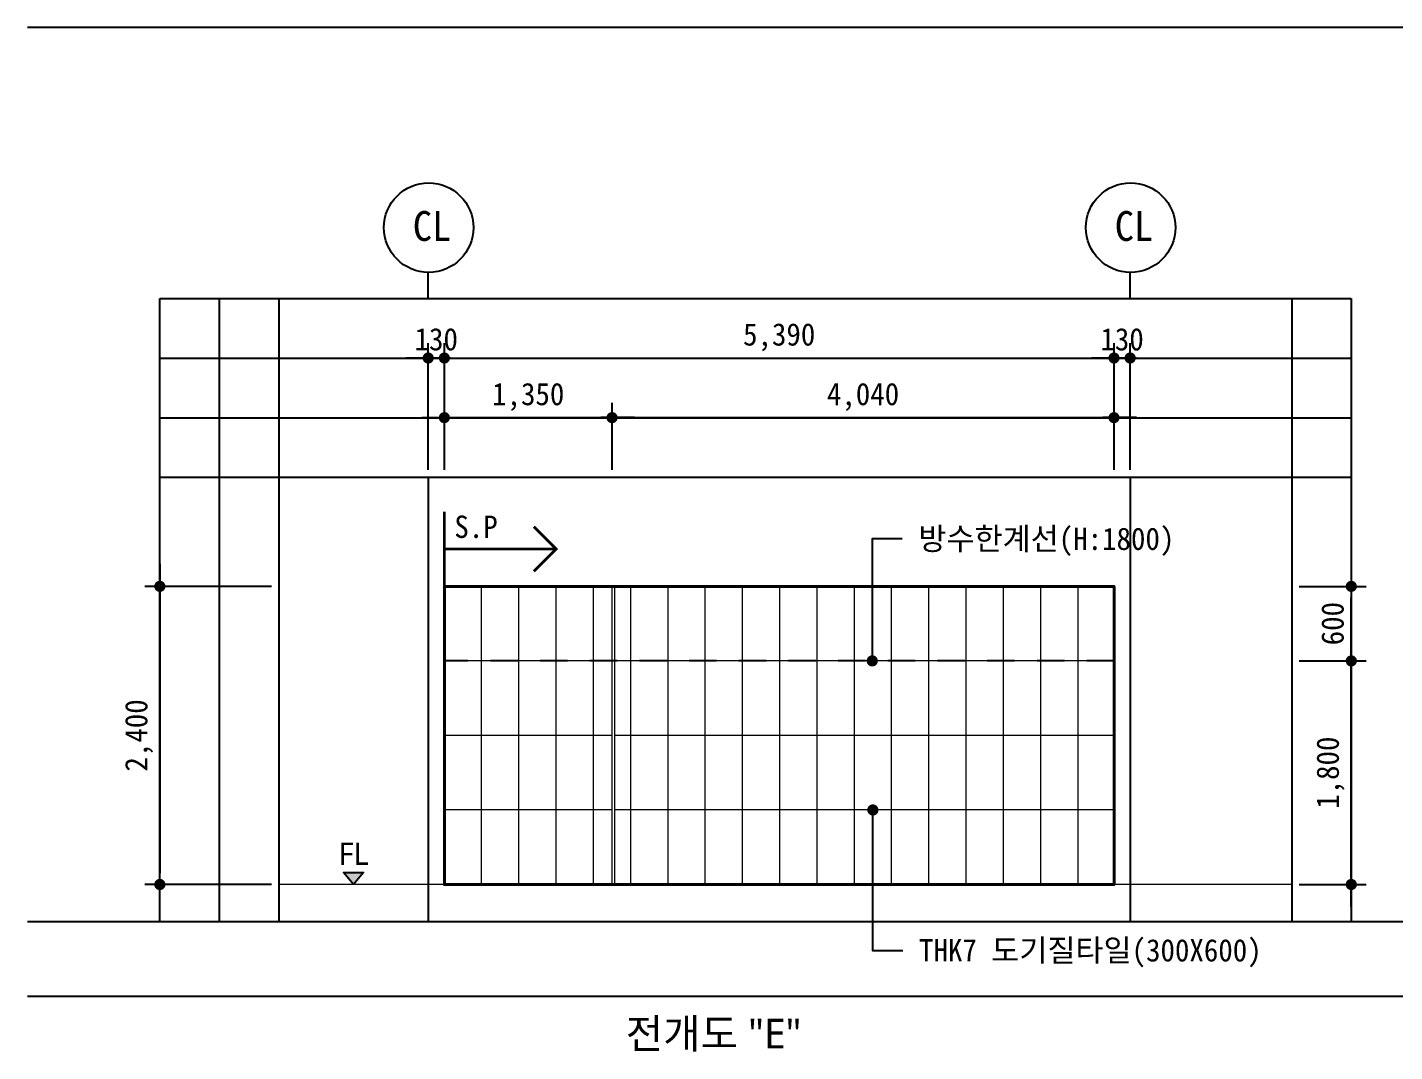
# Model space of a CAD drawing. Header units: millimetres. Extents: x -423835 to -174325, y -1379898 to -1311126.
# Drawn here: x -423835 to -412830, y -1335938 to -1327692 of the extents above; entities that cross this region are included whole.
import ezdxf
from ezdxf.enums import TextEntityAlignment as Align

# ---------------------------------------------------------------- set-up
doc = ezdxf.new("R2010")
doc.units = ezdxf.units.MM
doc.header["$LTSCALE"] = 100
doc.header["$MEASUREMENT"] = 0
doc.header["$PDSIZE"] = -10
doc.linetypes.add('HID', pattern=[2, 1.1, -0.9])
doc.layers.get('0').update_dxf_attribs({"linetype": 'CONTINUOUS'})
doc.layers.get('Defpoints').update_dxf_attribs({"color": 153, "linetype": 'CONTINUOUS'})
for name, color, linetype, lineweight in [('A-AXIS-BUBL', 7, 'CONTINUOUS', 25), ('A-ELEV-LIN1', 2, 'CONTINUOUS', 40), ('A-MKXS-TEXT1', 3, 'CONTINUOUS', 25), ('A-WAXK-PATT', 8, 'CONTINUOUS', 18), ('A-WAXM-CUBI', 6, 'CONTINUOUS', 20), ('A-XXXX-FIN2', 6, 'CONTINUOUS', 20), ('A-XXXX-SYMB', 7, 'CONTINUOUS', 25), ('A-XXXX-TXT2', 3, 'CONTINUOUS', 25)]:
    doc.layers.add(name, color=color, linetype=linetype, lineweight=lineweight)
for name, color, linetype in [('A-DIMS', 7, 'CONTINUOUS'), ('A-MKXS-LEAD', 7, 'CONTINUOUS'), ('AA-AXIS-LINE-1', 1, 'CONTINUOUS'), ('IN-F-PAT', 8, 'CONTINUOUS'), ('IN-TEXT-FIN', 3, 'CONTINUOUS'), ('방수', 7, 'HID')]:
    doc.layers.add(name, color=color, linetype=linetype)
doc.styles.add('HY울릉도L', font='')
doc.styles.add('돋움체', font='')
doc.styles.add('맑은 고딕', font='malgun.ttf')
doc.styles.add('맑은고딕', font='malgun.ttf')
doc.styles.get('HY울릉도L').set_extended_font_data('HYwulM')
doc.styles.get('돋움체').set_extended_font_data('DotumChe')
doc.dimstyles.new('CDIM', dxfattribs={"dimtxt": 3, "dimasz": 1.5, "dimexe": 2, "dimexo": 1, "dimgap": 1, "dimtad": 1, "dimdec": 0, "dimrnd": 0.5, "dimzin": 0, "dimdsep": 32, "dimlunit": 6, "dimtxsty": 'HY울릉도L', "dimblk1": '_CIDOT', "dimblk2": '_CIDOT', "dimsah": 1, "dimcen": 5.5, "dimclrd": 2, "dimclre": 2, "dimclrt": 7, "dimadec": 0, "dimazin": 0, "dimtfac": 1, "dimtdec": 0, "dimtix": 1, "dimtmove": 2, "dimatfit": 1, "dimldrblk": '_CIDOT', "dimfxl": 1, "dimtolj": 1, "dimtzin": 0, "dimlwd": -1, "dimarcsym": 0})

# ---------------------------------------------------------------- blocks, each defined once
blk = doc.blocks.new('_CIDOT')
at = {"color": 0, "linetype": 'ByBlock'}
blk.add_line((2, 0), (-1, 0), dxfattribs=at)
at = {"color": 0, "linetype": 'ByBlock', "const_width": 0.5}
blk.add_lwpolyline([(-0.25, 0, 1), (0.25, 0, 1)], format="xyb", close=True, dxfattribs=at)
blk = doc.blocks.new('*D29')
at = {"layer": 'A-DIMS', "lineweight": -2, "transparency": 16777216}
for p, q in [((-421869, -1332192), (-422889, -1332192)), ((-421869, -1334592), (-422889, -1334592))]:
    blk.add_line(p, q, dxfattribs=at)
at = {"layer": 'A-DIMS', "transparency": 16777216}
blk.add_line((-422769, -1332282), (-422769, -1334502), dxfattribs=at)
at = {"layer": 'Defpoints', "color": 0, "transparency": 16777216}
for p in [(-421809, -1332192), (-422769, -1334592), (-421809, -1334592)]:
    blk.add_point(p, dxfattribs=at)
at = {"layer": 'A-DIMS', "transparency": 16777216, "xscale": 90, "yscale": 90, "zscale": 90}
for p, rotation in [((-422769, -1332192), 90), ((-422769, -1334592), 270)]:
    blk.add_blockref('_CIDOT', p, dxfattribs=dict(at, rotation=rotation))
at = {"layer": 'A-DIMS', "color": 3, "transparency": 16777216, "insert": (-422936, -1333392), "char_height": 180, "attachment_point": 5, "rotation": 90, "style": '돋움체'}
blk.add_mtext('\\A1;2,400', dxfattribs=at)
blk = doc.blocks.new('*D30')
at = {"layer": 'A-DIMS', "lineweight": -2, "transparency": 16777216}
for p, q in [((-413599, -1332792), (-413059, -1332792)), ((-413599, -1334592), (-413059, -1334592))]:
    blk.add_line(p, q, dxfattribs=at)
at = {"layer": 'A-DIMS', "transparency": 16777216}
blk.add_line((-413179, -1334502), (-413179, -1332882), dxfattribs=at)
at = {"layer": 'Defpoints', "color": 0, "transparency": 16777216}
for p in [(-413659, -1332792), (-413179, -1332792), (-413659, -1334592)]:
    blk.add_point(p, dxfattribs=at)
at = {"layer": 'A-DIMS', "transparency": 16777216, "xscale": 90, "yscale": 90, "zscale": 90}
for p, rotation in [((-413179, -1332792), 90), ((-413179, -1334592), 270)]:
    blk.add_blockref('_CIDOT', p, dxfattribs=dict(at, rotation=rotation))
at = {"layer": 'A-DIMS', "color": 3, "transparency": 16777216, "insert": (-413346, -1333692), "char_height": 180, "attachment_point": 5, "rotation": 90, "style": '돋움체'}
blk.add_mtext('\\A1;1,800', dxfattribs=at)
blk = doc.blocks.new('*D31')
at = {"layer": 'A-DIMS', "lineweight": -2, "transparency": 16777216}
for p, q in [((-413599, -1332192), (-413059, -1332192)), ((-413599, -1332792), (-413059, -1332792))]:
    blk.add_line(p, q, dxfattribs=at)
at = {"layer": 'A-DIMS', "transparency": 16777216}
blk.add_line((-413179, -1332702), (-413179, -1332282), dxfattribs=at)
at = {"layer": 'Defpoints', "color": 0, "transparency": 16777216}
for p in [(-413659, -1332192), (-413179, -1332192), (-413659, -1332792)]:
    blk.add_point(p, dxfattribs=at)
at = {"layer": 'A-DIMS', "transparency": 16777216, "xscale": 90, "yscale": 90, "zscale": 90}
for p, rotation in [((-413179, -1332192), 90), ((-413179, -1332792), 270)]:
    blk.add_blockref('_CIDOT', p, dxfattribs=dict(at, rotation=rotation))
at = {"layer": 'A-DIMS', "color": 3, "transparency": 16777216, "insert": (-413329, -1332492), "char_height": 180, "attachment_point": 5, "rotation": 90, "style": '돋움체'}
blk.add_mtext('\\A1;600', dxfattribs=at)
blk = doc.blocks.new('*D32')
at = {"layer": 'A-DIMS', "lineweight": -2, "transparency": 16777216}
for p, q in [((-420479, -1331174), (-420479, -1330234)), ((-415089, -1331254), (-415089, -1330234))]:
    blk.add_line(p, q, dxfattribs=at)
at = {"layer": 'A-DIMS', "transparency": 16777216}
blk.add_line((-420389, -1330354), (-415179, -1330354), dxfattribs=at)
at = {"layer": 'Defpoints', "color": 0, "transparency": 16777216}
for p in [(-415089, -1330354), (-420479, -1331234), (-415089, -1331314)]:
    blk.add_point(p, dxfattribs=at)
at = {"layer": 'A-DIMS', "transparency": 16777216, "xscale": 90, "yscale": 90, "zscale": 90, "rotation": 180}
blk.add_blockref('_CIDOT', (-420479, -1330354), dxfattribs=at)
at = {"layer": 'A-DIMS', "transparency": 16777216, "xscale": 90, "yscale": 90, "zscale": 90}
blk.add_blockref('_CIDOT', (-415089, -1330354), dxfattribs=at)
at = {"layer": 'A-DIMS', "color": 3, "transparency": 16777216, "insert": (-417784, -1330187), "char_height": 180, "attachment_point": 5, "style": '돋움체'}
blk.add_mtext('\\A1;5,390', dxfattribs=at)
blk = doc.blocks.new('*D33')
at = {"layer": 'A-DIMS', "lineweight": -2, "transparency": 16777216}
for p, q in [((-420609, -1331254), (-420609, -1330234)), ((-420479, -1331254), (-420479, -1330234))]:
    blk.add_line(p, q, dxfattribs=at)
at = {"layer": 'A-DIMS', "transparency": 16777216}
for p, q in [((-420699, -1330354), (-420789, -1330354)), ((-420609, -1330354), (-420479, -1330354)), ((-420389, -1330354), (-420299, -1330354))]:
    blk.add_line(p, q, dxfattribs=at)
at = {"layer": 'Defpoints', "color": 0, "transparency": 16777216}
for p in [(-420479, -1330354), (-420609, -1331314), (-420479, -1331314)]:
    blk.add_point(p, dxfattribs=at)
at = {"layer": 'A-DIMS', "transparency": 16777216, "xscale": 90, "yscale": 90, "zscale": 90}
blk.add_blockref('_CIDOT', (-420609, -1330354), dxfattribs=at)
at = {"layer": 'A-DIMS', "transparency": 16777216, "xscale": 90, "yscale": 90, "zscale": 90, "rotation": 180}
blk.add_blockref('_CIDOT', (-420479, -1330354), dxfattribs=at)
at = {"layer": 'A-DIMS', "color": 3, "transparency": 16777216, "insert": (-420544, -1330204), "char_height": 180, "attachment_point": 5, "style": '돋움체'}
blk.add_mtext('\\A1;130', dxfattribs=at)
blk = doc.blocks.new('*D34')
at = {"layer": 'A-DIMS', "lineweight": -2, "transparency": 16777216}
for p, q in [((-415089, -1331254), (-415089, -1330234)), ((-414959, -1331254), (-414959, -1330234))]:
    blk.add_line(p, q, dxfattribs=at)
at = {"layer": 'A-DIMS', "transparency": 16777216}
for p, q in [((-415179, -1330354), (-415269, -1330354)), ((-415089, -1330354), (-414959, -1330354)), ((-414869, -1330354), (-414779, -1330354))]:
    blk.add_line(p, q, dxfattribs=at)
at = {"layer": 'Defpoints', "color": 0, "transparency": 16777216}
for p in [(-414959, -1330354), (-415089, -1331314), (-414959, -1331314)]:
    blk.add_point(p, dxfattribs=at)
at = {"layer": 'A-DIMS', "transparency": 16777216, "xscale": 90, "yscale": 90, "zscale": 90}
blk.add_blockref('_CIDOT', (-415089, -1330354), dxfattribs=at)
at = {"layer": 'A-DIMS', "transparency": 16777216, "xscale": 90, "yscale": 90, "zscale": 90, "rotation": 180}
blk.add_blockref('_CIDOT', (-414959, -1330354), dxfattribs=at)
at = {"layer": 'A-DIMS', "color": 3, "transparency": 16777216, "insert": (-415024, -1330204), "char_height": 180, "attachment_point": 5, "style": '돋움체'}
blk.add_mtext('\\A1;130', dxfattribs=at)
blk = doc.blocks.new('*D237')
at = {"layer": 'A-DIMS', "lineweight": -2, "transparency": 16777216}
for p, q in [((-420479, -1331254), (-420479, -1330714)), ((-419129, -1331254), (-419129, -1330714))]:
    blk.add_line(p, q, dxfattribs=at)
at = {"layer": 'A-DIMS', "transparency": 16777216}
blk.add_line((-420389, -1330834), (-419219, -1330834), dxfattribs=at)
at = {"layer": 'Defpoints', "color": 0, "transparency": 16777216}
for p in [(-419129, -1330834), (-420479, -1331314), (-419129, -1331314)]:
    blk.add_point(p, dxfattribs=at)
at = {"layer": 'A-DIMS', "transparency": 16777216, "xscale": 90, "yscale": 90, "zscale": 90, "rotation": 180}
blk.add_blockref('_CIDOT', (-420479, -1330834), dxfattribs=at)
at = {"layer": 'A-DIMS', "transparency": 16777216, "xscale": 90, "yscale": 90, "zscale": 90}
blk.add_blockref('_CIDOT', (-419129, -1330834), dxfattribs=at)
at = {"layer": 'A-DIMS', "color": 3, "transparency": 16777216, "insert": (-419804, -1330667), "char_height": 180, "attachment_point": 5, "style": '돋움체'}
blk.add_mtext('\\A1;1,350', dxfattribs=at)
blk = doc.blocks.new('*D238')
at = {"layer": 'A-DIMS', "lineweight": -2, "transparency": 16777216}
for p, q in [((-419129, -1331254), (-419129, -1330714)), ((-415089, -1331254), (-415089, -1330714))]:
    blk.add_line(p, q, dxfattribs=at)
at = {"layer": 'A-DIMS', "transparency": 16777216}
blk.add_line((-419039, -1330834), (-415179, -1330834), dxfattribs=at)
at = {"layer": 'Defpoints', "color": 0, "transparency": 16777216}
for p in [(-415089, -1330834), (-419129, -1331314), (-415089, -1331314)]:
    blk.add_point(p, dxfattribs=at)
at = {"layer": 'A-DIMS', "transparency": 16777216, "xscale": 90, "yscale": 90, "zscale": 90, "rotation": 180}
blk.add_blockref('_CIDOT', (-419129, -1330834), dxfattribs=at)
at = {"layer": 'A-DIMS', "transparency": 16777216, "xscale": 90, "yscale": 90, "zscale": 90}
blk.add_blockref('_CIDOT', (-415089, -1330834), dxfattribs=at)
at = {"layer": 'A-DIMS', "color": 3, "transparency": 16777216, "insert": (-417109, -1330667), "char_height": 180, "attachment_point": 5, "style": '돋움체'}
blk.add_mtext('\\A1;4,040', dxfattribs=at)

msp = doc.modelspace()

# ---------------------------------------------------------------- hatches: boundary and pattern name
at = {"layer": 'A-XXXX-SYMB'}
msp.add_hatch(color=256, dxfattribs=at).paths.add_polyline_path([(-421209.2, -1334592.1), (-421289.8, -1334496.1), (-421128.6, -1334496.1)])

# ---------------------------------------------------------------- linework, layer by layer
at = {"color": 3, "ltscale": 2}
for p, q in [((-379750.4, -1327692.1), (-423835.4, -1327692.1)), ((-423835.4, -1335492.1), (-379750.4, -1335492.1))]:
    msp.add_line(p, q, dxfattribs=at)
at = {"layer": 'A-AXIS-BUBL', "ltscale": 0.2}
for p, q in [((-420608.8, -1329874.3), (-420608.8, -1329664.3)), ((-414958.8, -1329874.3), (-414958.8, -1329664.3))]:
    msp.add_line(p, q, dxfattribs=at)
for centre in [(-420605.2, -1329304.3), (-414955.2, -1329304.3)]:
    msp.add_circle(centre, 360, dxfattribs=at)
at = {"layer": 'A-ELEV-LIN1'}
msp.add_lwpolyline([(-420478.8, -1332192.1), (-415088.8, -1332192.1), (-415088.8, -1334592.1), (-420478.8, -1334592.1)], close=True, dxfattribs=at)
at = {"layer": 'A-MKXS-LEAD'}
for points in [[(-416795, -1331808.8), (-417035, -1331808.8), (-417035, -1332792.1)], [(-416790, -1335125.3), (-417030, -1335125.3), (-417030, -1333992.1)]]:
    msp.add_lwpolyline(points, dxfattribs=at)
at = {"layer": 'A-MKXS-LEAD', "const_width": 45}
for points in [[(-417057.5, -1332792.1, 1), (-417012.5, -1332792.1, 1)], [(-417052.5, -1333992.1, -1), (-417007.5, -1333992.1, -1)]]:
    msp.add_lwpolyline(points, format="xyb", close=True, dxfattribs=at)
at = {"layer": 'A-WAXK-PATT'}
for p, q in [((-420178.8, -1334592.1), (-420178.8, -1332192.1)), ((-419878.8, -1334592.1), (-419878.8, -1332192.1)), ((-419578.8, -1334592.1), (-419578.8, -1332192.1)), ((-419278.8, -1334592.1), (-419278.8, -1332192.1)), ((-418978.8, -1334592.1), (-418978.8, -1332192.1)), ((-418678.8, -1334592.1), (-418678.8, -1332192.1)), ((-418378.8, -1334592.1), (-418378.8, -1332192.1)), ((-418078.8, -1334592.1), (-418078.8, -1332192.1)), ((-417778.8, -1334592.1), (-417778.8, -1332192.1)), ((-417478.8, -1334592.1), (-417478.8, -1332192.1)), ((-417178.8, -1334592.1), (-417178.8, -1332192.1)), ((-416878.8, -1334592.1), (-416878.8, -1332192.1)), ((-416578.8, -1334592.1), (-416578.8, -1332192.1)), ((-416278.8, -1334592.1), (-416278.8, -1332192.1)), ((-415978.8, -1334592.1), (-415978.8, -1332192.1)), ((-415678.8, -1334592.1), (-415678.8, -1332192.1)), ((-415378.8, -1334592.1), (-415378.8, -1332192.1)), ((-419128.8, -1332792.1), (-420478.8, -1332792.1)), ((-415088.8, -1332792.1), (-419108.8, -1332792.1)), ((-419128.8, -1333392.1), (-420478.8, -1333392.1)), ((-415088.8, -1333392.1), (-419108.8, -1333392.1)), ((-419128.8, -1333992.1), (-420478.8, -1333992.1)), ((-415088.8, -1333992.1), (-419108.8, -1333992.1))]:
    msp.add_line(p, q, dxfattribs=at)
at = {"layer": 'A-WAXM-CUBI'}
msp.add_lwpolyline([(-419108.8, -1332192.1), (-419108.8, -1334592.1), (-419128.8, -1334592.1), (-419128.8, -1332192.1)], dxfattribs=at)
at = {"layer": 'A-XXXX-FIN2'}
msp.add_line((-413658.8, -1334592.1), (-421808.8, -1334592.1), dxfattribs=at)
at = {"layer": 'A-XXXX-SYMB'}
msp.add_lwpolyline([(-421209.2, -1334592.1), (-421289.8, -1334496.1), (-421128.6, -1334496.1), (-421209.2, -1334592.1)], dxfattribs=at)
at = {"layer": 'AA-AXIS-LINE-1'}
for p, q in [((-420608.8, -1331314.3), (-420608.8, -1334892.1)), ((-414958.8, -1331314.3), (-414958.8, -1334892.1))]:
    msp.add_line(p, q, dxfattribs=at)
at = {"layer": 'Defpoints'}
for p, q in [((-422768.8, -1334892.1), (-422768.8, -1329874.3)), ((-422768.8, -1329874.3), (-413178.8, -1329874.3)), ((-422288.8, -1334892.1), (-422288.8, -1329874.3)), ((-421808.8, -1334892.1), (-421808.8, -1329874.3)), ((-413658.8, -1329874.3), (-413658.8, -1334892.1)), ((-413178.8, -1329874.3), (-413178.8, -1334892.1)), ((-422768.8, -1330354.3), (-413178.8, -1330354.3)), ((-422768.8, -1330834.3), (-413178.8, -1330834.3)), ((-422768.8, -1331314.3), (-413178.8, -1331314.3)), ((-380230.4, -1334892.1), (-423835.4, -1334892.1))]:
    msp.add_line(p, q, dxfattribs=at)
at = {"layer": 'IN-F-PAT', "color": 2, "const_width": 22.5}
for points in [[(-420478.8, -1332192.1), (-420478.8, -1331592.1)], [(-419758.8, -1331712.1), (-419578.8, -1331892.1), (-419758.8, -1332072.1)], [(-420478.8, -1331892.1), (-419578.8, -1331892.1)]]:
    msp.add_lwpolyline(points, dxfattribs=at)
at = {"layer": '방수', "color": 2, "ltscale": 2}
msp.add_line((-415088.8, -1332792.1), (-420478.8, -1332792.1), dxfattribs=at)

# ---------------------------------------------------------------- texts
at = {"layer": 'A-MKXS-TEXT1', "style": '돋움체'}
for s, p in [('방수한계선(H:1800)', (-416663.4, -1331808.8)), ('THK7 도기질타일(300X600)', (-416658.4, -1335121.5))]:
    msp.add_text(s, height=180, dxfattribs=at).set_placement(p, align=Align.MIDDLE_LEFT)
at = {"layer": 'A-MKXS-TEXT1', "style": '맑은고딕'}
msp.add_text('FL', height=180, dxfattribs=at).set_placement((-421209.2, -1334434.2), align=Align.CENTER)
at = {"layer": 'A-XXXX-TXT2', "ltscale": 0.2, "style": '돋움체'}
for p in [(-420578.1, -1329291.1), (-414928.1, -1329291.1)]:
    msp.add_text('CL', height=240, dxfattribs=at).set_placement(p, align=Align.MIDDLE)
at = {"layer": 'A-XXXX-TXT2', "style": '맑은 고딕'}
msp.add_text('전개도 "E"', height=240, dxfattribs=at).set_placement((-418312.1, -1335792.1), align=Align.MIDDLE_CENTER)
at = {"layer": 'IN-TEXT-FIN', "color": 2, "style": '돋움체'}
msp.add_text('S.P', height=180, dxfattribs=at).set_placement((-420049.4, -1331712.1), align=Align.MIDDLE_RIGHT)

# ---------------------------------------------------------------- dimensions: what is measured, and where the dimension line sits
at = {"layer": 'A-DIMS'}
for base, p1, p2, angle, picture, middle in [((-420478.8, -1330354.3), (-420608.8, -1331314.3), (-420478.8, -1331314.3), 180, '*D33', (-420543.8, -1330204.2)), ((-415088.8, -1330354.3), (-420478.8, -1331234.3), (-415088.8, -1331314.3), 180, '*D32', (-417783.8, -1330187.2)), ((-414958.8, -1330354.3), (-415088.8, -1331314.3), (-414958.8, -1331314.3), 180, '*D34', (-415023.8, -1330204.2)), ((-419128.8, -1330834.3), (-420478.8, -1331314.3), (-419128.8, -1331314.3), 180, '*D237', (-419803.8, -1330667.2)), ((-415088.8, -1330834.3), (-419128.8, -1331314.3), (-415088.8, -1331314.3), 180, '*D238', (-417108.8, -1330667.2)), ((-422768.8, -1334592.1), (-421808.8, -1332192.1), (-421808.8, -1334592.1), 90, '*D29', (-422935.9, -1333392.1)), ((-413178.8, -1332192.1), (-413658.8, -1332792.1), (-413658.8, -1332192.1), 90, '*D31', (-413328.9, -1332492.1)), ((-413178.8, -1332792.1), (-413658.8, -1334592.1), (-413658.8, -1332792.1), 90, '*D30', (-413345.9, -1333692.1))]:
    dim = msp.add_linear_dim(base=base, p1=p1, p2=p2, angle=angle, dimstyle='CDIM', override={"dimscale": 60, "dimtxsty": '돋움체', "dimclrd": 256, "dimclre": 256, "dimclrt": 3}, dxfattribs=at)
    dim.commit()
    dim.dimension.update_dxf_attribs({"geometry": picture, "text_midpoint": middle})

doc.saveas('drawing.dxf')
